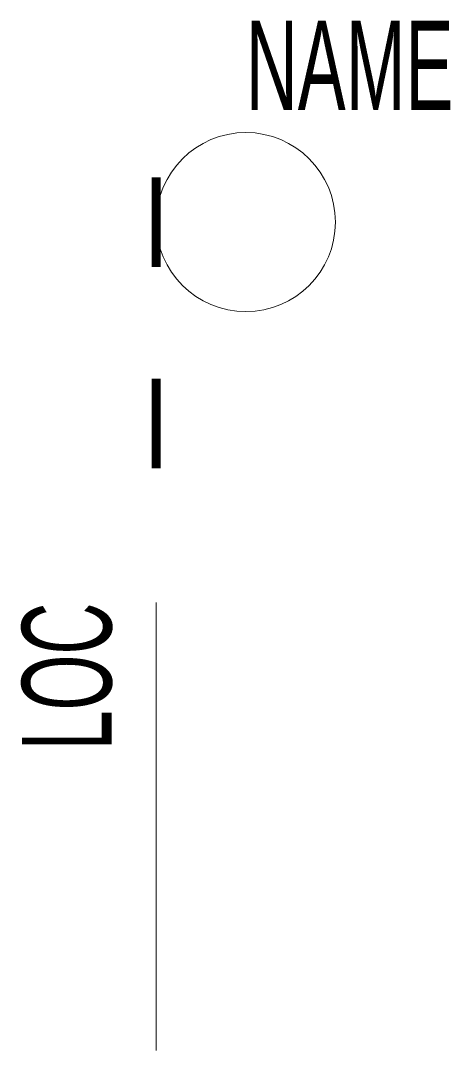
# Model space of a CAD drawing. Extents: x -1.5 to 3.3, y -7 to 4.5.
import ezdxf
from ezdxf.enums import TextEntityAlignment as Align

# ---------------------------------------------------------------- set-up
doc = ezdxf.new("R2010")
doc.units = 0
doc.layers.get('0').update_dxf_attribs({"linetype": 'CONTINUOUS'})

msp = doc.modelspace()

# ---------------------------------------------------------------- linework, layer by layer
at = {"color": 7, "lineweight": 0}
msp.add_line((0, -7), (0, -2), dxfattribs=at)
at = {"color": 4}
for points in [[(0, 1.75, 0.1, 0.1, 0), (0, 2.75, 0.1, 0.1, 0)], [(0, -0.5, 0.1, 0.1, 0), (0, 0.5, 0.1, 0.1, 0)]]:
    msp.add_lwpolyline(points, format="xyseb", dxfattribs=at)
at = {"color": 4, "const_width": 0.1}
msp.add_lwpolyline([(0, -0.5), (0, 0.5)], dxfattribs=at)
at = {"color": 4, "lineweight": 0}
msp.add_circle((1, 2.25), 1, dxfattribs=at)

# ---------------------------------------------------------------- texts
at = {"color": 7, "lineweight": 0, "width": 0.6}
msp.add_attdef('NAME', (1, 3.5), 'NAME', height=1, dxfattribs=at)
msp.add_attdef('LOC', text='LOC', height=1, rotation=90, dxfattribs=at).set_placement((-0.5, -2), align=Align.RIGHT)

doc.saveas('drawing.dxf')
